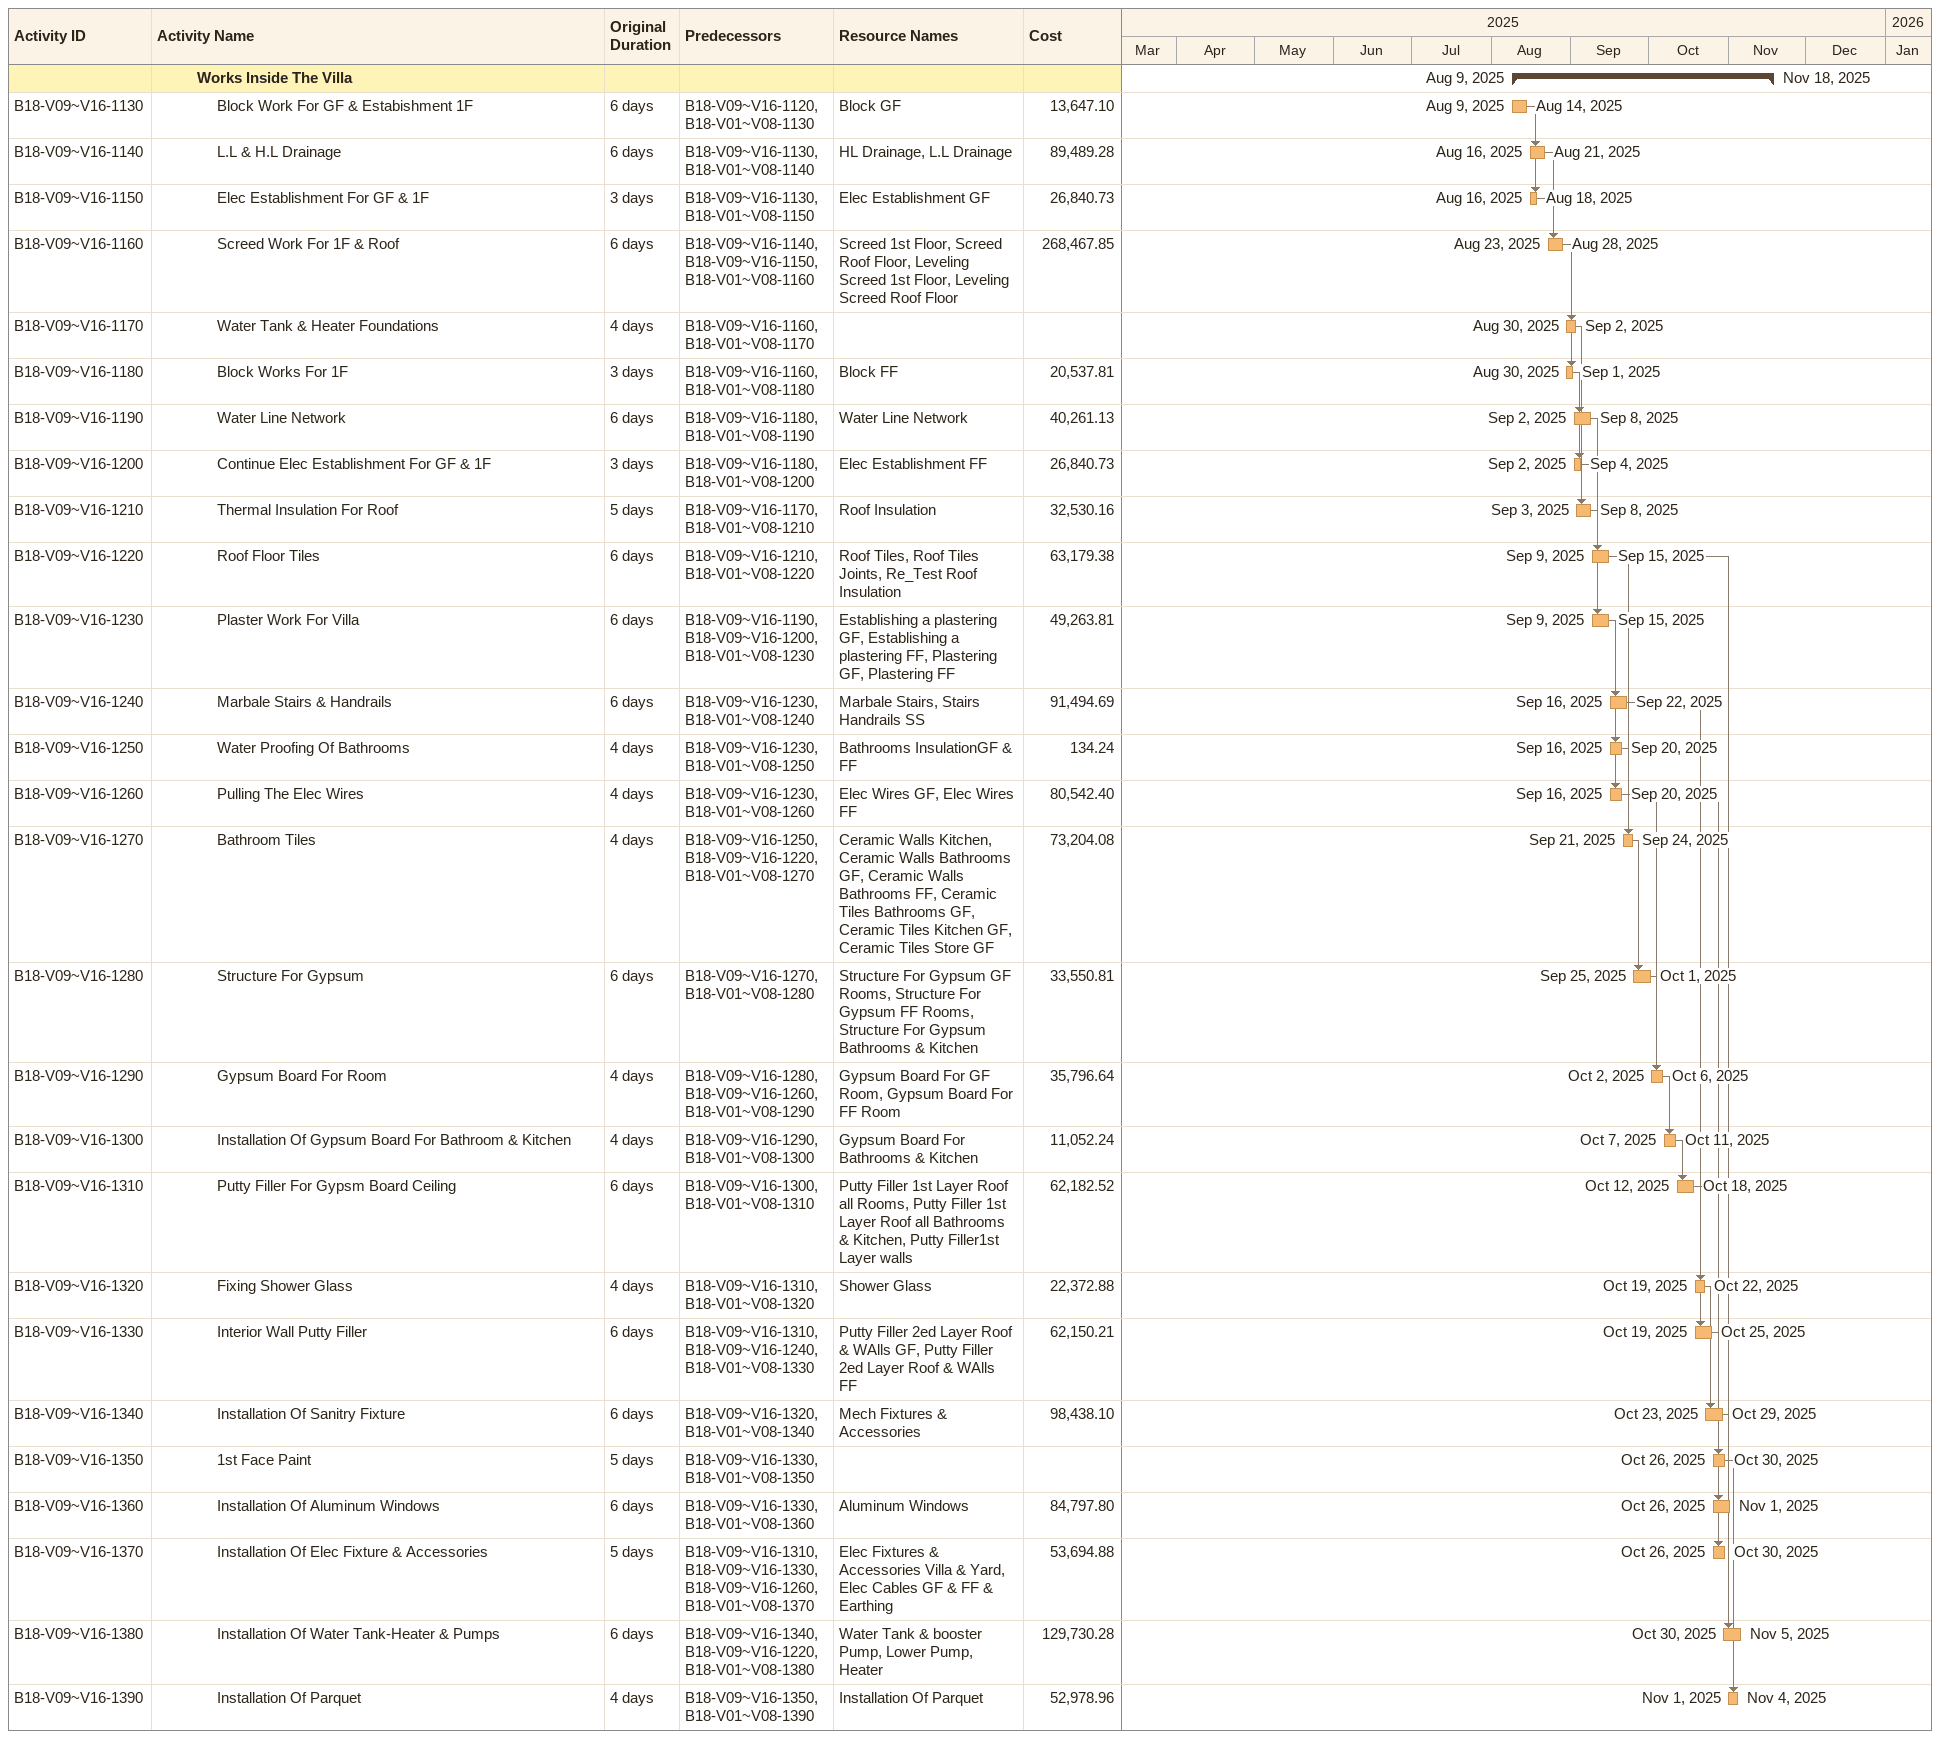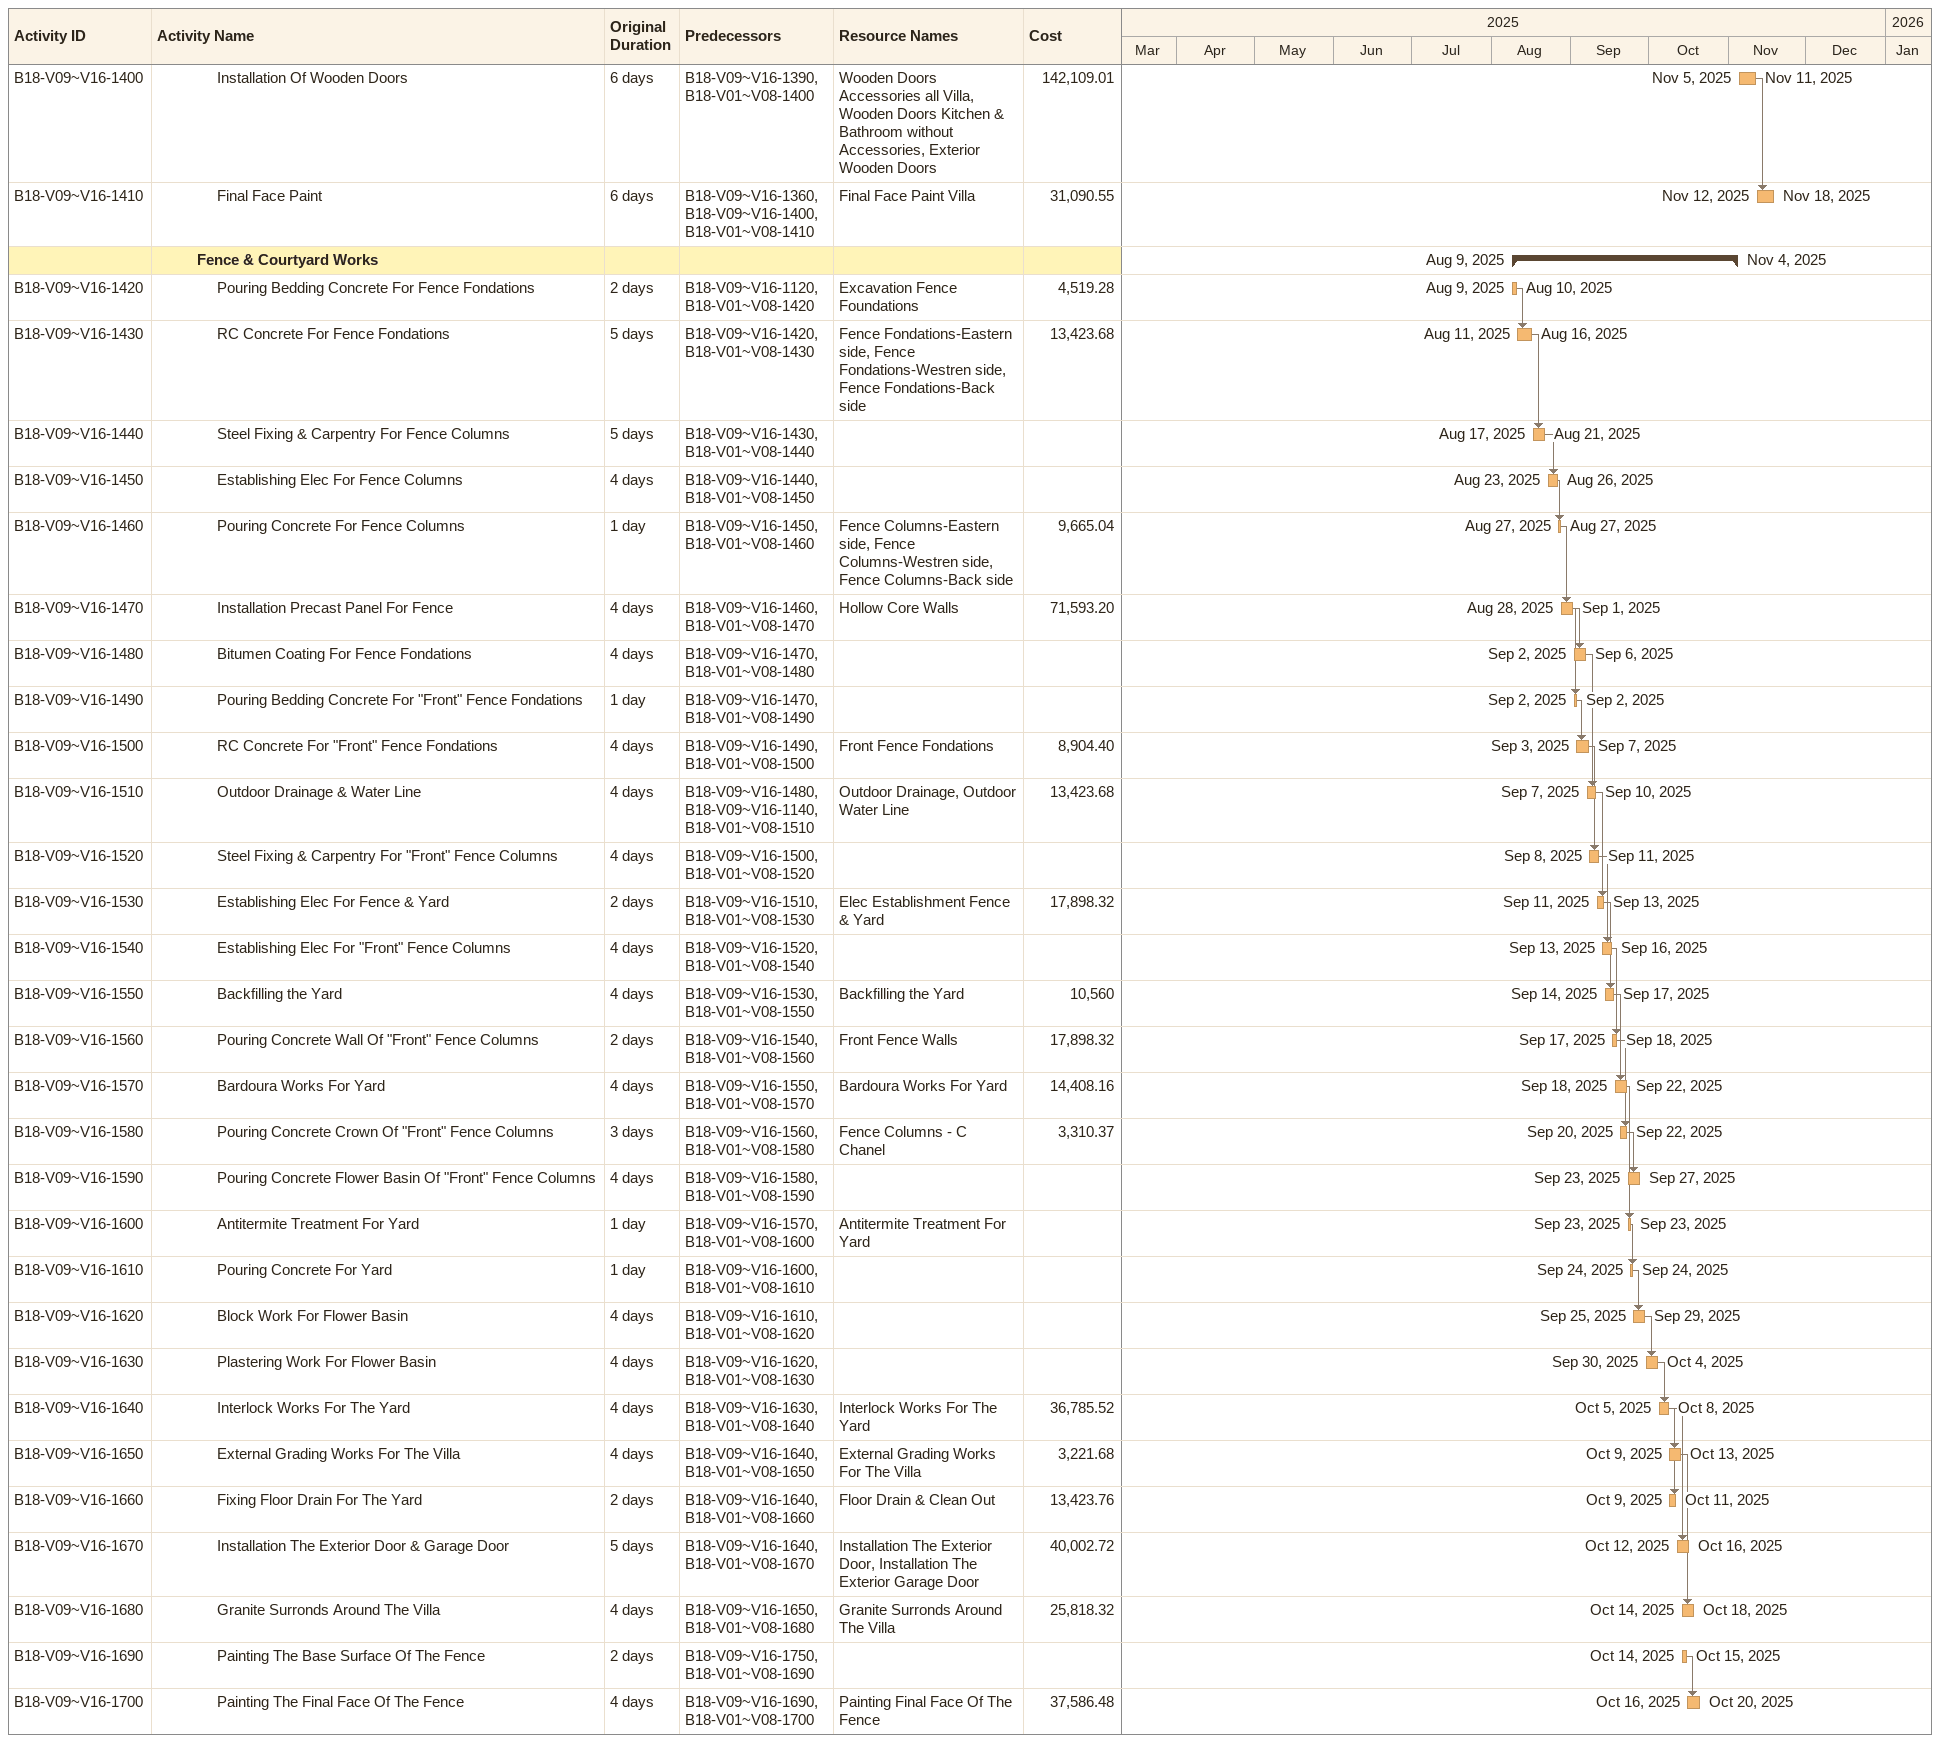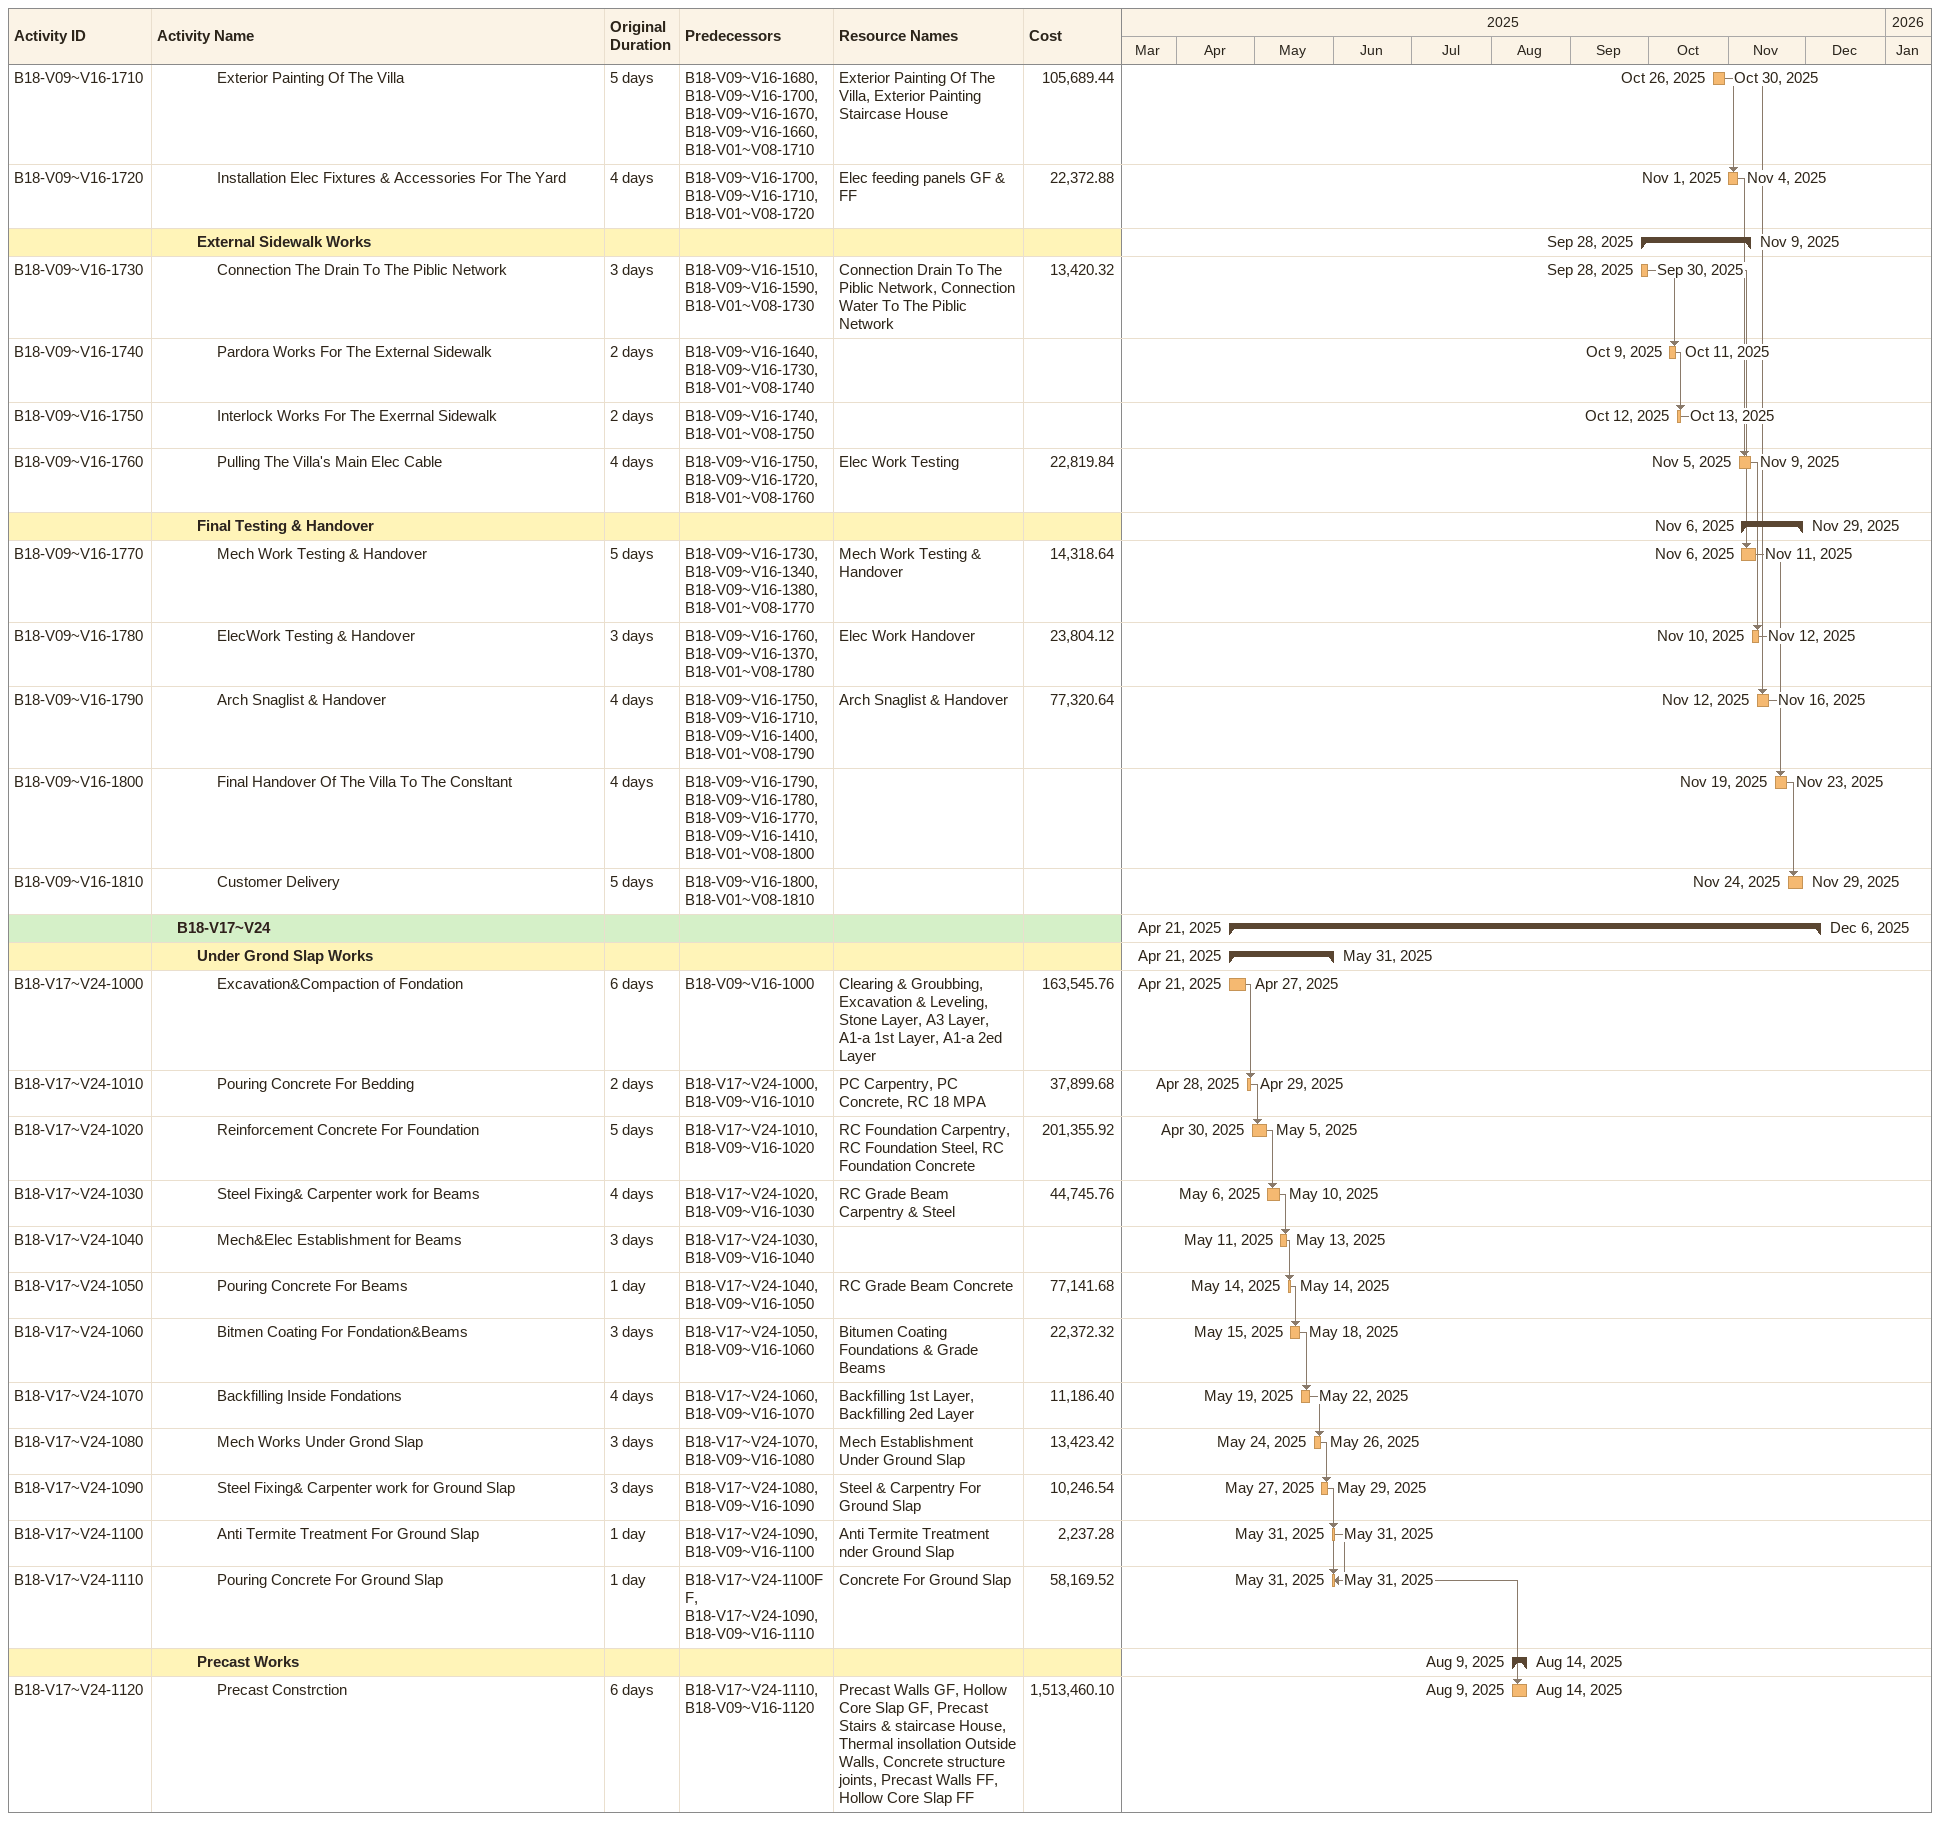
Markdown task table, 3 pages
| ID | Level | Task | Original duration | Start | Finish | Predecessors | Resources | Cost |
|---|---|---|---|---|---|---|---|---|
|  | 3 | **Works Inside The Villa** |  | 2025-08-09 | 2025-11-18 |  |  |  |
| B18-V09~V16-1130 | 4 | Block Work For GF & Estabishment 1F | 6d | 2025-08-09 | 2025-08-14 | B18-V09~V16-1120, B18-V01~V08-1130 | Block GF | 13647.10 |
| B18-V09~V16-1140 | 4 | L.L & H.L Drainage | 6d | 2025-08-16 | 2025-08-21 | B18-V09~V16-1130, B18-V01~V08-1140 | HL Drainage, L.L Drainage | 89489.28 |
| B18-V09~V16-1150 | 4 | Elec Establishment For GF & 1F | 3d | 2025-08-16 | 2025-08-18 | B18-V09~V16-1130, B18-V01~V08-1150 | Elec Establishment GF | 26840.73 |
| B18-V09~V16-1160 | 4 | Screed Work For 1F & Roof | 6d | 2025-08-23 | 2025-08-28 | B18-V09~V16-1140, B18-V09~V16-1150, B18-V01~V08-1160 | Screed 1st Floor, Screed Roof Floor, Leveling Screed 1st Floor, Leveling Screed Roof Floor | 268467.85 |
| B18-V09~V16-1170 | 4 | Water Tank & Heater Foundations | 4d | 2025-08-30 | 2025-09-02 | B18-V09~V16-1160, B18-V01~V08-1170 |  |  |
| B18-V09~V16-1180 | 4 | Block Works For 1F | 3d | 2025-08-30 | 2025-09-01 | B18-V09~V16-1160, B18-V01~V08-1180 | Block FF | 20537.81 |
| B18-V09~V16-1190 | 4 | Water Line Network | 6d | 2025-09-02 | 2025-09-08 | B18-V09~V16-1180, B18-V01~V08-1190 | Water Line Network | 40261.13 |
| B18-V09~V16-1200 | 4 | Continue Elec Establishment For GF & 1F | 3d | 2025-09-02 | 2025-09-04 | B18-V09~V16-1180, B18-V01~V08-1200 | Elec Establishment FF | 26840.73 |
| B18-V09~V16-1210 | 4 | Thermal Insulation For Roof | 5d | 2025-09-03 | 2025-09-08 | B18-V09~V16-1170, B18-V01~V08-1210 | Roof Insulation | 32530.16 |
| B18-V09~V16-1220 | 4 | Roof Floor Tiles | 6d | 2025-09-09 | 2025-09-15 | B18-V09~V16-1210, B18-V01~V08-1220 | Roof Tiles, Roof Tiles Joints, Re_Test Roof Insulation | 63179.38 |
| B18-V09~V16-1230 | 4 | Plaster Work For Villa | 6d | 2025-09-09 | 2025-09-15 | B18-V09~V16-1190, B18-V09~V16-1200, B18-V01~V08-1230 | Establishing a plastering GF, Establishing a plastering FF, Plastering GF, Plastering FF | 49263.81 |
| B18-V09~V16-1240 | 4 | Marbale Stairs & Handrails | 6d | 2025-09-16 | 2025-09-22 | B18-V09~V16-1230, B18-V01~V08-1240 | Marbale Stairs, Stairs Handrails SS | 91494.69 |
| B18-V09~V16-1250 | 4 | Water Proofing Of Bathrooms | 4d | 2025-09-16 | 2025-09-20 | B18-V09~V16-1230, B18-V01~V08-1250 | Bathrooms InsulationGF & FF | 134.24 |
| B18-V09~V16-1260 | 4 | Pulling The Elec Wires | 4d | 2025-09-16 | 2025-09-20 | B18-V09~V16-1230, B18-V01~V08-1260 | Elec Wires GF, Elec Wires FF | 80542.40 |
| B18-V09~V16-1270 | 4 | Bathroom Tiles | 4d | 2025-09-21 | 2025-09-24 | B18-V09~V16-1250, B18-V09~V16-1220, B18-V01~V08-1270 | Ceramic Walls Kitchen, Ceramic Walls Bathrooms GF, Ceramic Walls Bathrooms FF, Ceramic Tiles Bathrooms GF, Ceramic Tiles Kitchen GF, Ceramic Tiles Store GF | 73204.08 |
| B18-V09~V16-1280 | 4 | Structure For Gypsum | 6d | 2025-09-25 | 2025-10-01 | B18-V09~V16-1270, B18-V01~V08-1280 | Structure For Gypsum GF Rooms, Structure For Gypsum FF Rooms, Structure For Gypsum Bathrooms & Kitchen | 33550.81 |
| B18-V09~V16-1290 | 4 | Gypsum Board For Room | 4d | 2025-10-02 | 2025-10-06 | B18-V09~V16-1280, B18-V09~V16-1260, B18-V01~V08-1290 | Gypsum Board For GF Room, Gypsum Board For FF Room | 35796.64 |
| B18-V09~V16-1300 | 4 | Installation Of Gypsum Board For Bathroom & Kitchen | 4d | 2025-10-07 | 2025-10-11 | B18-V09~V16-1290, B18-V01~V08-1300 | Gypsum Board For Bathrooms & Kitchen | 11052.24 |
| B18-V09~V16-1310 | 4 | Putty Filler For Gypsm Board Ceiling | 6d | 2025-10-12 | 2025-10-18 | B18-V09~V16-1300, B18-V01~V08-1310 | Putty Filler 1st Layer Roof all Rooms, Putty Filler 1st Layer Roof all Bathrooms & Kitchen, Putty Filler1st Layer walls | 62182.52 |
| B18-V09~V16-1320 | 4 | Fixing Shower Glass | 4d | 2025-10-19 | 2025-10-22 | B18-V09~V16-1310, B18-V01~V08-1320 | Shower Glass | 22372.88 |
| B18-V09~V16-1330 | 4 | Interior Wall Putty Filler | 6d | 2025-10-19 | 2025-10-25 | B18-V09~V16-1310, B18-V09~V16-1240, B18-V01~V08-1330 | Putty Filler 2ed Layer Roof & WAlls GF, Putty Filler 2ed Layer Roof & WAlls FF | 62150.21 |
| B18-V09~V16-1340 | 4 | Installation Of Sanitry Fixture | 6d | 2025-10-23 | 2025-10-29 | B18-V09~V16-1320, B18-V01~V08-1340 | Mech Fixtures & Accessories | 98438.10 |
| B18-V09~V16-1350 | 4 | 1st Face Paint | 5d | 2025-10-26 | 2025-10-30 | B18-V09~V16-1330, B18-V01~V08-1350 |  |  |
| B18-V09~V16-1360 | 4 | Installation Of Aluminum Windows | 6d | 2025-10-26 | 2025-11-01 | B18-V09~V16-1330, B18-V01~V08-1360 | Aluminum Windows | 84797.80 |
| B18-V09~V16-1370 | 4 | Installation Of Elec Fixture & Accessories | 5d | 2025-10-26 | 2025-10-30 | B18-V09~V16-1310, B18-V09~V16-1330, B18-V09~V16-1260, B18-V01~V08-1370 | Elec Fixtures & Accessories Villa & Yard, Elec Cables GF & FF & Earthing | 53694.88 |
| B18-V09~V16-1380 | 4 | Installation Of Water Tank-Heater & Pumps | 6d | 2025-10-30 | 2025-11-05 | B18-V09~V16-1340, B18-V09~V16-1220, B18-V01~V08-1380 | Water Tank & booster Pump, Lower Pump, Heater | 129730.28 |
| B18-V09~V16-1390 | 4 | Installation Of Parquet | 4d | 2025-11-01 | 2025-11-04 | B18-V09~V16-1350, B18-V01~V08-1390 | Installation Of Parquet | 52978.96 |
| B18-V09~V16-1400 | 4 | Installation Of Wooden Doors | 6d | 2025-11-05 | 2025-11-11 | B18-V09~V16-1390, B18-V01~V08-1400 | Wooden Doors Accessories all Villa, Wooden Doors Kitchen & Bathroom without Accessories, Exterior Wooden Doors | 142109.01 |
| B18-V09~V16-1410 | 4 | Final Face Paint | 6d | 2025-11-12 | 2025-11-18 | B18-V09~V16-1360, B18-V09~V16-1400, B18-V01~V08-1410 | Final Face Paint Villa | 31090.55 |
|  | 3 | **Fence & Courtyard Works** |  | 2025-08-09 | 2025-11-04 |  |  |  |
| B18-V09~V16-1420 | 4 | Pouring Bedding Concrete For Fence Fondations | 2d | 2025-08-09 | 2025-08-10 | B18-V09~V16-1120, B18-V01~V08-1420 | Excavation Fence Foundations | 4519.28 |
| B18-V09~V16-1430 | 4 | RC Concrete For Fence Fondations | 5d | 2025-08-11 | 2025-08-16 | B18-V09~V16-1420, B18-V01~V08-1430 | Fence Fondations-Eastern side, Fence Fondations-Westren side, Fence Fondations-Back side | 13423.68 |
| B18-V09~V16-1440 | 4 | Steel Fixing & Carpentry For Fence Columns | 5d | 2025-08-17 | 2025-08-21 | B18-V09~V16-1430, B18-V01~V08-1440 |  |  |
| B18-V09~V16-1450 | 4 | Establishing Elec For Fence Columns | 4d | 2025-08-23 | 2025-08-26 | B18-V09~V16-1440, B18-V01~V08-1450 |  |  |
| B18-V09~V16-1460 | 4 | Pouring Concrete For Fence Columns | 1d | 2025-08-27 | 2025-08-27 | B18-V09~V16-1450, B18-V01~V08-1460 | Fence Columns-Eastern side, Fence Columns-Westren side, Fence Columns-Back side | 9665.04 |
| B18-V09~V16-1470 | 4 | Installation Precast Panel For Fence | 4d | 2025-08-28 | 2025-09-01 | B18-V09~V16-1460, B18-V01~V08-1470 | Hollow Core Walls | 71593.20 |
| B18-V09~V16-1480 | 4 | Bitumen Coating For Fence Fondations | 4d | 2025-09-02 | 2025-09-06 | B18-V09~V16-1470, B18-V01~V08-1480 |  |  |
| B18-V09~V16-1490 | 4 | Pouring Bedding Concrete For "Front" Fence Fondations | 1d | 2025-09-02 | 2025-09-02 | B18-V09~V16-1470, B18-V01~V08-1490 |  |  |
| B18-V09~V16-1500 | 4 | RC Concrete For "Front" Fence Fondations | 4d | 2025-09-03 | 2025-09-07 | B18-V09~V16-1490, B18-V01~V08-1500 | Front Fence Fondations | 8904.40 |
| B18-V09~V16-1510 | 4 | Outdoor Drainage & Water Line | 4d | 2025-09-07 | 2025-09-10 | B18-V09~V16-1480, B18-V09~V16-1140, B18-V01~V08-1510 | Outdoor Drainage, Outdoor Water Line | 13423.68 |
| B18-V09~V16-1520 | 4 | Steel Fixing & Carpentry For "Front" Fence Columns | 4d | 2025-09-08 | 2025-09-11 | B18-V09~V16-1500, B18-V01~V08-1520 |  |  |
| B18-V09~V16-1530 | 4 | Establishing Elec For Fence & Yard | 2d | 2025-09-11 | 2025-09-13 | B18-V09~V16-1510, B18-V01~V08-1530 | Elec Establishment Fence & Yard | 17898.32 |
| B18-V09~V16-1540 | 4 | Establishing Elec For "Front" Fence Columns | 4d | 2025-09-13 | 2025-09-16 | B18-V09~V16-1520, B18-V01~V08-1540 |  |  |
| B18-V09~V16-1550 | 4 | Backfilling the Yard | 4d | 2025-09-14 | 2025-09-17 | B18-V09~V16-1530, B18-V01~V08-1550 | Backfilling the Yard | 10560 |
| B18-V09~V16-1560 | 4 | Pouring Concrete Wall Of "Front" Fence Columns | 2d | 2025-09-17 | 2025-09-18 | B18-V09~V16-1540, B18-V01~V08-1560 | Front Fence Walls | 17898.32 |
| B18-V09~V16-1570 | 4 | Bardoura Works For Yard | 4d | 2025-09-18 | 2025-09-22 | B18-V09~V16-1550, B18-V01~V08-1570 | Bardoura Works For Yard | 14408.16 |
| B18-V09~V16-1580 | 4 | Pouring Concrete Crown Of "Front" Fence Columns | 3d | 2025-09-20 | 2025-09-22 | B18-V09~V16-1560, B18-V01~V08-1580 | Fence Columns - C Chanel | 3310.37 |
| B18-V09~V16-1590 | 4 | Pouring Concrete Flower Basin Of "Front" Fence Columns | 4d | 2025-09-23 | 2025-09-27 | B18-V09~V16-1580, B18-V01~V08-1590 |  |  |
| B18-V09~V16-1600 | 4 | Antitermite Treatment For Yard | 1d | 2025-09-23 | 2025-09-23 | B18-V09~V16-1570, B18-V01~V08-1600 | Antitermite Treatment For Yard |  |
| B18-V09~V16-1610 | 4 | Pouring Concrete For Yard | 1d | 2025-09-24 | 2025-09-24 | B18-V09~V16-1600, B18-V01~V08-1610 |  |  |
| B18-V09~V16-1620 | 4 | Block Work For Flower Basin | 4d | 2025-09-25 | 2025-09-29 | B18-V09~V16-1610, B18-V01~V08-1620 |  |  |
| B18-V09~V16-1630 | 4 | Plastering Work For Flower Basin | 4d | 2025-09-30 | 2025-10-04 | B18-V09~V16-1620, B18-V01~V08-1630 |  |  |
| B18-V09~V16-1640 | 4 | Interlock Works For The Yard | 4d | 2025-10-05 | 2025-10-08 | B18-V09~V16-1630, B18-V01~V08-1640 | Interlock Works For The Yard | 36785.52 |
| B18-V09~V16-1650 | 4 | External Grading Works For The Villa | 4d | 2025-10-09 | 2025-10-13 | B18-V09~V16-1640, B18-V01~V08-1650 | External Grading Works For The Villa | 3221.68 |
| B18-V09~V16-1660 | 4 | Fixing Floor Drain For The Yard | 2d | 2025-10-09 | 2025-10-11 | B18-V09~V16-1640, B18-V01~V08-1660 | Floor Drain & Clean Out | 13423.76 |
| B18-V09~V16-1670 | 4 | Installation The Exterior Door & Garage Door | 5d | 2025-10-12 | 2025-10-16 | B18-V09~V16-1640, B18-V01~V08-1670 | Installation The Exterior Door, Installation The Exterior Garage Door | 40002.72 |
| B18-V09~V16-1680 | 4 | Granite Surronds Around The Villa | 4d | 2025-10-14 | 2025-10-18 | B18-V09~V16-1650, B18-V01~V08-1680 | Granite Surronds Around The Villa | 25818.32 |
| B18-V09~V16-1690 | 4 | Painting The Base Surface Of The Fence | 2d | 2025-10-14 | 2025-10-15 | B18-V09~V16-1750, B18-V01~V08-1690 |  |  |
| B18-V09~V16-1700 | 4 | Painting The Final Face Of The Fence | 4d | 2025-10-16 | 2025-10-20 | B18-V09~V16-1690, B18-V01~V08-1700 | Painting Final Face Of The Fence | 37586.48 |
| B18-V09~V16-1710 | 4 | Exterior Painting Of The Villa | 5d | 2025-10-26 | 2025-10-30 | B18-V09~V16-1680, B18-V09~V16-1700, B18-V09~V16-1670, B18-V09~V16-1660, B18-V01~V08-1710 | Exterior Painting Of The Villa, Exterior Painting Staircase House | 105689.44 |
| B18-V09~V16-1720 | 4 | Installation Elec Fixtures & Accessories For The Yard | 4d | 2025-11-01 | 2025-11-04 | B18-V09~V16-1700, B18-V09~V16-1710, B18-V01~V08-1720 | Elec feeding panels GF & FF | 22372.88 |
|  | 3 | **External Sidewalk Works** |  | 2025-09-28 | 2025-11-09 |  |  |  |
| B18-V09~V16-1730 | 4 | Connection The Drain To The Piblic Network | 3d | 2025-09-28 | 2025-09-30 | B18-V09~V16-1510, B18-V09~V16-1590, B18-V01~V08-1730 | Connection Drain To The Piblic Network, Connection Water To The Piblic Network | 13420.32 |
| B18-V09~V16-1740 | 4 | Pardora Works For The External Sidewalk | 2d | 2025-10-09 | 2025-10-11 | B18-V09~V16-1640, B18-V09~V16-1730, B18-V01~V08-1740 |  |  |
| B18-V09~V16-1750 | 4 | Interlock Works For The Exerrnal Sidewalk | 2d | 2025-10-12 | 2025-10-13 | B18-V09~V16-1740, B18-V01~V08-1750 |  |  |
| B18-V09~V16-1760 | 4 | Pulling The Villa's Main Elec Cable | 4d | 2025-11-05 | 2025-11-09 | B18-V09~V16-1750, B18-V09~V16-1720, B18-V01~V08-1760 | Elec Work Testing | 22819.84 |
|  | 3 | **Final Testing & Handover** |  | 2025-11-06 | 2025-11-29 |  |  |  |
| B18-V09~V16-1770 | 4 | Mech Work Testing & Handover | 5d | 2025-11-06 | 2025-11-11 | B18-V09~V16-1730, B18-V09~V16-1340, B18-V09~V16-1380, B18-V01~V08-1770 | Mech Work Testing & Handover | 14318.64 |
| B18-V09~V16-1780 | 4 | ElecWork Testing & Handover | 3d | 2025-11-10 | 2025-11-12 | B18-V09~V16-1760, B18-V09~V16-1370, B18-V01~V08-1780 | Elec Work Handover | 23804.12 |
| B18-V09~V16-1790 | 4 | Arch Snaglist & Handover | 4d | 2025-11-12 | 2025-11-16 | B18-V09~V16-1750, B18-V09~V16-1710, B18-V09~V16-1400, B18-V01~V08-1790 | Arch Snaglist & Handover | 77320.64 |
| B18-V09~V16-1800 | 4 | Final Handover Of The Villa To The Consltant | 4d | 2025-11-19 | 2025-11-23 | B18-V09~V16-1790, B18-V09~V16-1780, B18-V09~V16-1770, B18-V09~V16-1410, B18-V01~V08-1800 |  |  |
| B18-V09~V16-1810 | 4 | Customer Delivery | 5d | 2025-11-24 | 2025-11-29 | B18-V09~V16-1800, B18-V01~V08-1810 |  |  |
|  | 2 | **B18-V17~V24** |  | 2025-04-21 | 2025-12-06 |  |  |  |
|  | 3 | **Under Grond Slap Works** |  | 2025-04-21 | 2025-05-31 |  |  |  |
| B18-V17~V24-1000 | 4 | Excavation&Compaction of Fondation | 6d | 2025-04-21 | 2025-04-27 | B18-V09~V16-1000 | Clearing & Groubbing, Excavation & Leveling, Stone Layer, A3 Layer, A1-a 1st Layer, A1-a 2ed Layer | 163545.76 |
| B18-V17~V24-1010 | 4 | Pouring Concrete For Bedding | 2d | 2025-04-28 | 2025-04-29 | B18-V17~V24-1000, B18-V09~V16-1010 | PC Carpentry, PC Concrete, RC 18 MPA | 37899.68 |
| B18-V17~V24-1020 | 4 | Reinforcement Concrete For Foundation | 5d | 2025-04-30 | 2025-05-05 | B18-V17~V24-1010, B18-V09~V16-1020 | RC Foundation Carpentry, RC Foundation Steel, RC Foundation Concrete | 201355.92 |
| B18-V17~V24-1030 | 4 | Steel Fixing& Carpenter work for Beams | 4d | 2025-05-06 | 2025-05-10 | B18-V17~V24-1020, B18-V09~V16-1030 | RC Grade Beam Carpentry & Steel | 44745.76 |
| B18-V17~V24-1040 | 4 | Mech&Elec Establishment for Beams | 3d | 2025-05-11 | 2025-05-13 | B18-V17~V24-1030, B18-V09~V16-1040 |  |  |
| B18-V17~V24-1050 | 4 | Pouring Concrete For Beams | 1d | 2025-05-14 | 2025-05-14 | B18-V17~V24-1040, B18-V09~V16-1050 | RC Grade Beam Concrete | 77141.68 |
| B18-V17~V24-1060 | 4 | Bitmen Coating For Fondation&Beams | 3d | 2025-05-15 | 2025-05-18 | B18-V17~V24-1050, B18-V09~V16-1060 | Bitumen Coating Foundations & Grade Beams | 22372.32 |
| B18-V17~V24-1070 | 4 | Backfilling Inside Fondations | 4d | 2025-05-19 | 2025-05-22 | B18-V17~V24-1060, B18-V09~V16-1070 | Backfilling 1st Layer, Backfilling 2ed Layer | 11186.40 |
| B18-V17~V24-1080 | 4 | Mech Works Under Grond Slap | 3d | 2025-05-24 | 2025-05-26 | B18-V17~V24-1070, B18-V09~V16-1080 | Mech Establishment Under Ground Slap | 13423.42 |
| B18-V17~V24-1090 | 4 | Steel Fixing& Carpenter work for Ground Slap | 3d | 2025-05-27 | 2025-05-29 | B18-V17~V24-1080, B18-V09~V16-1090 | Steel & Carpentry For Ground Slap | 10246.54 |
| B18-V17~V24-1100 | 4 | Anti Termite Treatment For Ground Slap | 1d | 2025-05-31 | 2025-05-31 | B18-V17~V24-1090, B18-V09~V16-1100 | Anti Termite Treatment nder Ground Slap | 2237.28 |
| B18-V17~V24-1110 | 4 | Pouring Concrete For Ground Slap | 1d | 2025-05-31 | 2025-05-31 | B18-V17~V24-1100FF, B18-V17~V24-1090, B18-V09~V16-1110 | Concrete For Ground Slap | 58169.52 |
|  | 3 | **Precast Works** |  | 2025-08-09 | 2025-08-14 |  |  |  |
| B18-V17~V24-1120 | 4 | Precast Constrction | 6d | 2025-08-09 | 2025-08-14 | B18-V17~V24-1110, B18-V09~V16-1120 | Precast Walls GF, Hollow Core Slap GF, Precast Stairs & staircase House, Thermal insollation Outside Walls, Concrete structure joints, Precast Walls FF, Hollow Core Slap FF | 1513460.10 |
